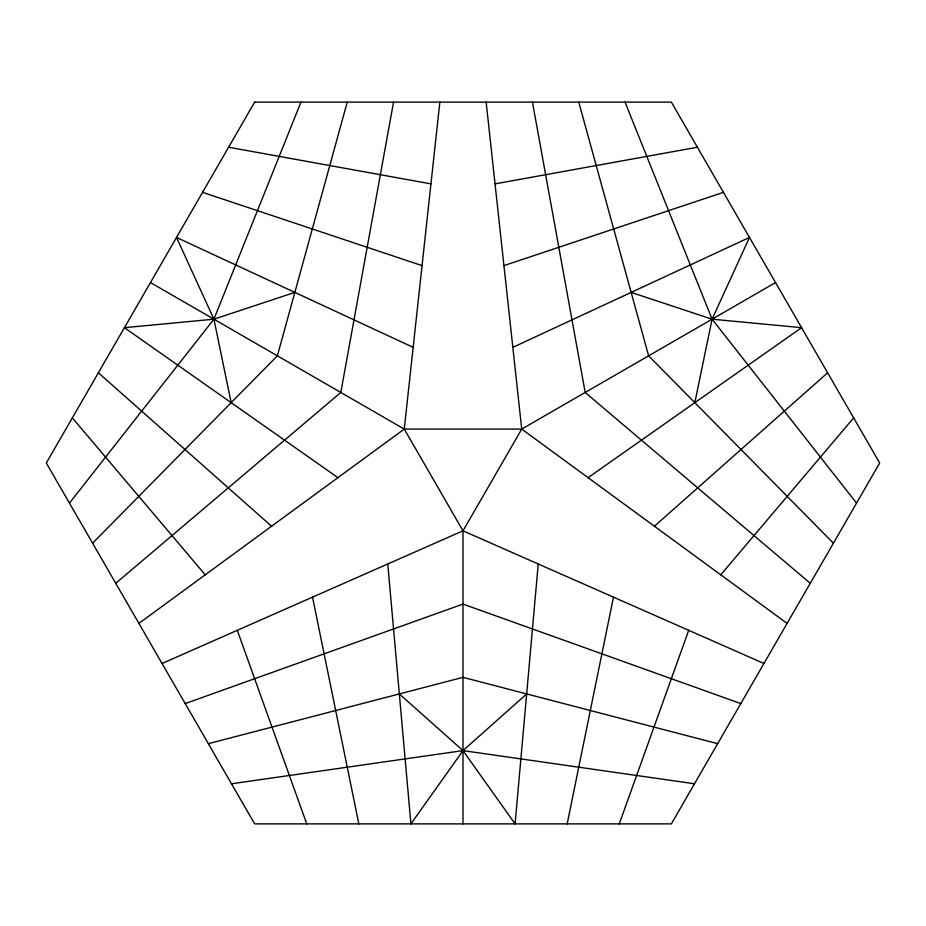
<?xml version="1.0" encoding="UTF-8"?>
<svg xmlns="http://www.w3.org/2000/svg" width="926" height="926" viewBox="0 0 926 926"><rect width="100%" height="100%" fill="white"/><g stroke="black" fill="none" stroke-linecap="round" stroke-linejoin="round"><path stroke-width="1.39" d="M538.237 563.992L515.087 823.874L463 750.616L399.337 693.933M463 823.874L463 530.818L404.268 429.085L439.85 102.126M393.55 102.126L340.814 392.462L115.75 583.287M567.175 823.874L613.475 597.154M694.824 402.671L712.082 319.192L749.481 237.45L512.842 347.343M347.25 102.126L277.372 355.827L92.6 543.192M619.262 823.874L688.712 630.317M300.95 102.126L213.918 319.192L69.45 503.096M162.05 663.491L463 530.818L521.732 429.085L775.525 282.569M720.764 574.815L853.656 417.892M526.663 693.933L463 750.616L410.912 823.874L387.762 563.992M654.416 526.234L827.612 372.784M138.9 623.383L404.268 429.085L521.732 429.085L787.1 623.383M588.079 477.666L801.569 327.677L712.082 319.192L631.162 292.396M185.2 703.586L463 604.088L740.8 703.586M503.941 265.612L723.438 192.342M294.838 292.396L213.918 319.192L124.431 327.677L337.921 477.666M208.35 743.682L463 677.346L717.65 743.682M495.051 183.869L697.394 147.234M231.5 783.778L463 750.616L694.5 783.778M228.606 147.234L430.949 183.869M202.562 192.342L422.059 265.612M463 530.818L763.95 663.491M413.158 347.343L176.519 237.45L213.918 319.192L231.176 402.671M150.475 282.569L404.268 429.085M810.25 583.287L585.186 392.462L532.45 102.126M98.388 372.784L271.584 526.234M833.4 543.192L648.628 355.827L578.75 102.126M72.344 417.892L205.236 574.815M856.55 503.096L712.082 319.192L625.05 102.126M237.287 630.317L306.738 823.874M312.525 597.154L358.825 823.874M486.15 102.126L521.732 429.085M254.65 102.126L46.3 463L254.65 823.874L671.35 823.874L879.7 463L671.35 102.126L254.65 102.126"/></g></svg>
